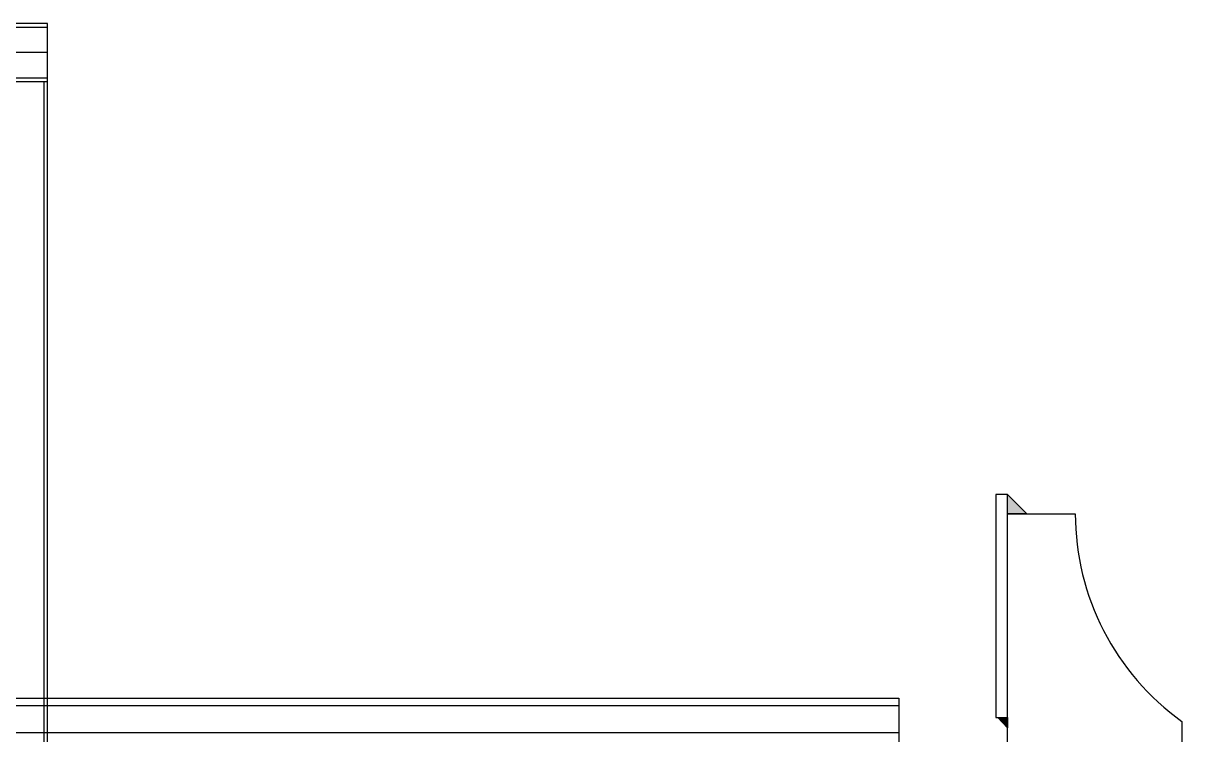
# Model space of a CAD drawing. Header units: centimetres. Extents: x 470464 to 524273, y 49611 to 59074.
# Drawn here: x 505247.3 to 505307.6, y 50575.2 to 50611.9 of the extents above; entities that cross this region are included whole.
import ezdxf

# ---------------------------------------------------------------- set-up
doc = ezdxf.new("R2010")
doc.units = ezdxf.units.CM
doc.header["$MEASUREMENT"] = 0
doc.linetypes.add('CENTER', pattern=[50.8, 31.75, -6.35, 6.35, -6.35])
doc.layers.add('vinç', color=7, linetype='Continuous')

# ---------------------------------------------------------------- blocks, each defined once
blk = doc.blocks.new('kjjlkhlljklhıjşlkmkjş')
at = {"color": 2, "ltscale": 1.5}
for p, q in [((417930.159, 69216.463, -0.009), (416847.159, 69216.463, 0.119)), ((416847.159, 69213.463, 0.119), (417930.159, 69213.463, -0.009))]:
    blk.add_line(p, q, dxfattribs=at)
at = {"color": 2, "ltscale": 3}
for p, q in [((416847.159, 69216.263, 0.119), (417930.159, 69216.263, -0.009)), ((416847.159, 69213.663, 0.119), (417930.159, 69213.663, -0.009))]:
    blk.add_line(p, q, dxfattribs=at)
at = {"color": 2, "linetype": 'CENTER', "ltscale": 750}
blk.add_line((417930.159, 69214.963, -454479.508), (416847.159, 69214.963, 0.119), dxfattribs=at)
at = {"color": 2, "ltscale": 4}
blk.add_line((417929.959, 69213.463, -0.009), (417929.959, 69136.163, 0.119), dxfattribs=at)
at = {"color": 2}
blk.add_line((417930.159, 69136.163, 0.119), (417930.159, 69213.463, -0.009), dxfattribs=at)
at = {"layer": 'vinç', "color": 2}
blk.add_line((417930.159, 69213.463, -0.009), (417930.159, 69216.463, -0.009), dxfattribs=at)
blk = doc.blocks.new('GW')
at = {"ltscale": 0.4}
h = blk.add_hatch(color=2, dxfattribs=at)
h.dxf.hatch_style = 1
h.paths.add_polyline_path([(254152.02, 59462.5), (254162.02, 59472.5), (254162.02, 59462.5)])
h = blk.add_hatch(color=2, dxfattribs=at)
h.dxf.hatch_style = 1
h.paths.add_polyline_path([(254162.02, 59352.18), (254162.02, 59357.5), (254167.02, 59357.5)])
h = blk.add_hatch(color=2, dxfattribs=at)
h.dxf.hatch_style = 1
h.paths.add_polyline_path([(254067.02, 59305.5), (254072.02, 59310.5), (254072.02, 59305.5)])
h = blk.add_hatch(color=2, dxfattribs=at)
h.dxf.hatch_style = 1
h.paths.add_polyline_path([(254162.02, 59310.5), (254167.02, 59305.5), (254162.02, 59305.5)])
at = {"color": 2, "ltscale": 0.4, "elevation": 0}
for points in [[(254162.02, 59472.5), (254152.02, 59462.5), (254162.02, 59462.5), (254162.02, 59472.5)], [(254162.02, 59352.18), (254167.02, 59357.5), (254162.02, 59357.5), (254162.02, 59352.18)]]:
    blk.add_lwpolyline(points, dxfattribs=at)
at = {"color": 2, "ltscale": 0.4}
blk.add_lwpolyline([(254168.02, 59357.5), (254162.02, 59357.5), (254162.02, 59472.5), (254168.02, 59472.5)], close=True, dxfattribs=at)
blk.add_lwpolyline([(254127.02, 59462.5, -0.241749), (254072.02, 59355.5), (254072.02, 59305.5), (254162.02, 59305.5), (254162.02, 59462.5), (254127.02, 59462.5)], format="xyb", dxfattribs=at)
for points in [[(254067.02, 59305.5), (254072.02, 59310.5), (254072.02, 59305.5), (254067.02, 59305.5)], [(254167.02, 59305.5), (254162.02, 59310.5), (254162.02, 59305.5), (254167.02, 59305.5)]]:
    blk.add_lwpolyline(points, dxfattribs=at)
blk = doc.blocks.new('tyrterwefbrrbevrwc')
at = {"color": 2}
for p, q in [((416798.859, 68256.164), (417974.059, 68256.164)), ((417974.059, 68256.164), (417974.059, 68250.663))]:
    blk.add_line(p, q, dxfattribs=at)
at = {"layer": 'vinç', "color": 2}
for p, q in [((417974.059, 68255.764), (416798.859, 68255.764)), ((417974.059, 68254.38), (416798.859, 68254.38))]:
    blk.add_line(p, q, dxfattribs=at)
blk = doc.blocks.new('lkjşlkjkloıjljikşlklş')
at = {"xscale": -0.1, "yscale": 0.1, "zscale": 0.1}
blk.add_blockref('GW', (443395.861, 62930.413), dxfattribs=at)
at = {"layer": 'vinç', "color": 2}
blk.add_blockref('tyrterwefbrrbevrwc', (0, 611), dxfattribs=at)
blk = doc.blocks.new('DHSETSRDJFDS')
at = {"layer": 'vinç', "color": 2}
for name, p in [('kjjlkhlljklhıjşlkmkjş', (0, -384.5, -0.119)), ('lkjşlkjkloıjljikşlklş', (0, -70))]:
    blk.add_blockref(name, p, dxfattribs=at)

msp = doc.modelspace()

# ---------------------------------------------------------------- block references
at = {"layer": 'vinç', "color": 0}
msp.add_blockref('DHSETSRDJFDS', (87318.426, -18220.054), dxfattribs=at)

doc.saveas('drawing.dxf')
